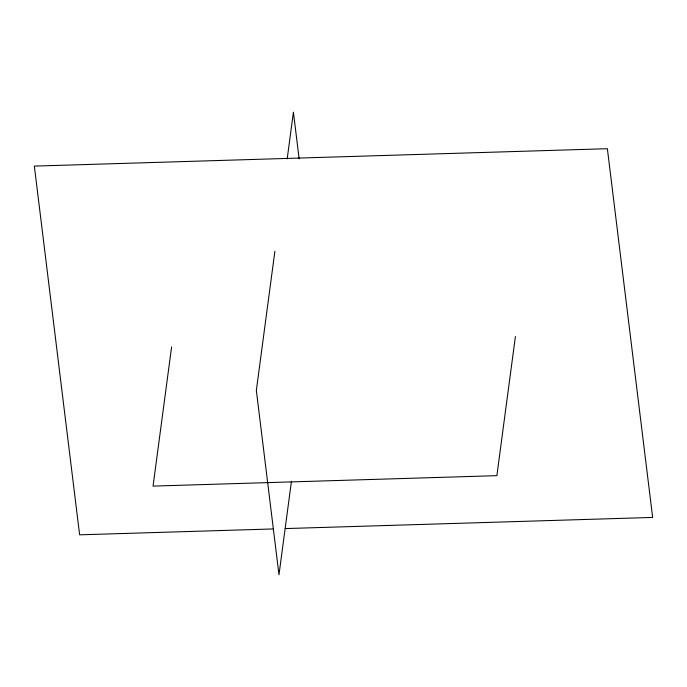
<?xml version="1.0" encoding="UTF-8"?>
<svg xmlns="http://www.w3.org/2000/svg" width="687" height="687" viewBox="0 0 687 687"><rect width="100%" height="100%" fill="white"/><g stroke="black" fill="none" stroke-linecap="round" stroke-linejoin="round"><path stroke-width="1.03" d="M171.595 346.978L153.055 486.104L496.873 475.662L515.405 336.544M274.877 251.322L256.345 390.439L278.982 574.804L291.434 481.347M287.192 158.92L293.409 112.196L299.137 158.817M273.486 528.938L79.623 534.821L34.35 166.099L607.377 148.701L652.65 517.423L285.268 528.578"/></g></svg>
